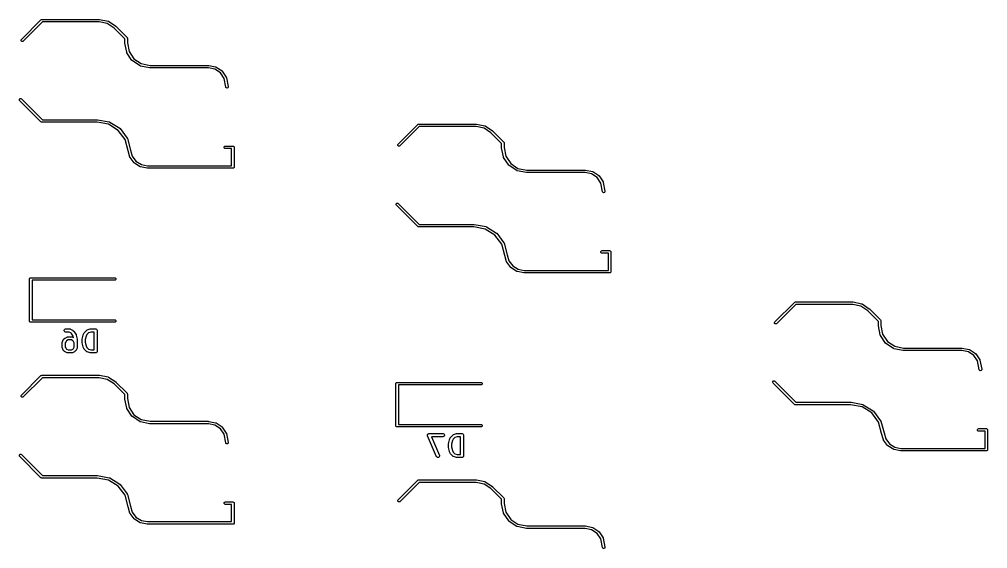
# Model space of a CAD drawing. Extents: x -0.1 to 4.59, y -3.42 to 0.72.
# Drawn here: x 2.734 to 4.555, y -0.468 to 0.528 of the extents above; entities that cross this region are included whole.
import ezdxf

# ---------------------------------------------------------------- set-up
doc = ezdxf.new("R2010")
doc.units = 0
doc.header["$MEASUREMENT"] = 0
doc.layers.add('BLACK', color=7, linetype='CONTINUOUS')

msp = doc.modelspace()

# ---------------------------------------------------------------- linework, layer by layer
at = {"layer": 'BLACK', "linetype": 'CONTINUOUS'}
for p, q in [((2.7379, 0.4902), (2.7747, 0.5271)), ((2.7774, 0.5231), (2.7412, 0.4869)), ((2.7747, 0.5271), (2.7755, 0.5276)), ((2.7755, 0.5276), (2.7764, 0.5278)), ((2.7764, 0.5278), (2.8846, 0.5278)), ((2.8843, 0.5231), (2.7774, 0.5231)), ((2.8995, 0.5201), (2.8843, 0.5231)), ((2.8846, 0.5278), (2.8848, 0.5277)), ((2.8848, 0.5277), (2.885, 0.5277)), ((2.885, 0.5277), (2.9009, 0.5246)), ((2.9124, 0.5114), (2.8995, 0.5201)), ((2.9009, 0.5246), (2.9009, 0.5246)), ((2.9009, 0.5246), (2.9009, 0.5246)), ((2.9009, 0.5246), (2.9013, 0.5244)), ((2.9013, 0.5244), (2.9017, 0.5242)), ((2.9017, 0.5242), (2.9017, 0.5242)), ((2.9017, 0.5242), (2.9017, 0.5242)), ((2.9017, 0.5242), (2.9152, 0.5152)), ((2.9325, 0.4913), (2.9124, 0.5114)), ((2.9152, 0.5152), (2.9154, 0.5151)), ((2.9154, 0.5151), (2.9156, 0.5149)), ((2.9156, 0.5149), (2.9366, 0.494)), ((2.9366, 0.494), (2.9371, 0.4932)), ((2.9371, 0.4932), (2.9372, 0.4923)), ((2.9372, 0.4923), (2.9372, 0.4838)), ((2.7373, 0.4894), (2.7379, 0.4902)), ((2.7373, 0.4876), (2.7373, 0.4894)), ((2.7386, 0.4864), (2.7373, 0.4876)), ((2.7404, 0.4864), (2.7386, 0.4864)), ((2.7412, 0.4869), (2.7404, 0.4864)), ((2.9325, 0.4835), (2.9325, 0.4913)), ((2.9326, 0.4833), (2.9325, 0.4835)), ((2.9326, 0.4831), (2.9326, 0.4833)), ((2.936, 0.4658), (2.9326, 0.4831)), ((2.9372, 0.4838), (2.9405, 0.4672)), ((2.9362, 0.4654), (2.936, 0.4658)), ((2.9363, 0.465), (2.9362, 0.4654)), ((2.9459, 0.4505), (2.9363, 0.465)), ((2.9405, 0.4672), (2.9496, 0.4536)), ((2.946, 0.4505), (2.9459, 0.4505)), ((2.9463, 0.4502), (2.946, 0.4505)), ((2.946, 0.4505), (2.946, 0.4505)), ((2.9466, 0.4499), (2.9463, 0.4502)), ((2.9611, 0.4403), (2.9466, 0.4499)), ((2.9466, 0.4499), (2.9466, 0.4499)), ((2.9466, 0.4499), (2.9466, 0.4499)), ((2.9496, 0.4536), (2.9633, 0.4445)), ((2.9615, 0.4401), (2.9611, 0.4403)), ((2.9619, 0.4399), (2.9615, 0.4401)), ((2.9791, 0.4365), (2.9619, 0.4399)), ((2.9619, 0.4399), (2.9619, 0.4399)), ((2.9619, 0.4399), (2.9619, 0.4399)), ((2.9633, 0.4445), (2.9798, 0.4412)), ((2.9798, 0.4412), (3.0898, 0.4412)), ((3.0898, 0.4412), (3.0901, 0.4411)), ((3.0901, 0.4411), (3.0903, 0.4411)), ((3.0903, 0.4411), (3.1032, 0.4386)), ((3.1032, 0.4386), (3.1037, 0.4384)), ((3.1037, 0.4384), (3.104, 0.4382)), ((3.104, 0.4382), (3.104, 0.4382)), ((3.104, 0.4382), (3.104, 0.4382)), ((3.104, 0.4382), (3.104, 0.4382)), ((3.104, 0.4382), (3.1152, 0.4308)), ((2.9794, 0.4365), (2.9791, 0.4365)), ((2.9796, 0.4365), (2.9794, 0.4365)), ((3.0896, 0.4365), (2.9796, 0.4365)), ((3.1018, 0.434), (3.0896, 0.4365)), ((3.1122, 0.4271), (3.1018, 0.434)), ((3.1191, 0.4168), (3.1122, 0.4271)), ((3.1152, 0.4308), (3.1152, 0.4308)), ((3.1152, 0.4308), (3.1152, 0.4308)), ((3.1152, 0.4308), (3.1155, 0.4305)), ((3.1155, 0.4305), (3.1158, 0.4301)), ((3.1158, 0.4301), (3.1158, 0.4301)), ((3.1158, 0.4301), (3.1158, 0.4301)), ((3.1158, 0.4301), (3.1233, 0.419)), ((3.1233, 0.419), (3.1233, 0.419)), ((3.1233, 0.419), (3.1233, 0.419)), ((3.1233, 0.419), (3.1233, 0.419)), ((3.1233, 0.419), (3.1234, 0.4186)), ((3.1223, 0.4004), (3.1191, 0.4168)), ((3.1234, 0.4186), (3.1236, 0.4181)), ((3.1236, 0.4181), (3.1236, 0.4181)), ((3.1236, 0.4181), (3.1236, 0.4181)), ((3.1236, 0.4181), (3.1236, 0.4181)), ((3.1236, 0.4181), (3.127, 0.4013)), ((3.127, 0.4013), (3.127, 0.4004)), ((3.1227, 0.3996), (3.1223, 0.4004)), ((3.1242, 0.3985), (3.1227, 0.3996)), ((3.126, 0.3989), (3.1242, 0.3985)), ((3.127, 0.4004), (3.126, 0.3989)), ((2.734, 0.3779), (2.7353, 0.3792)), ((2.734, 0.3761), (2.734, 0.3779)), ((2.7346, 0.3753), (2.734, 0.3761)), ((2.7747, 0.3351), (2.7346, 0.3753)), ((2.7353, 0.3792), (2.7371, 0.3792)), ((2.7371, 0.3792), (2.7379, 0.3786)), ((2.7379, 0.3786), (2.7774, 0.3391)), ((2.7755, 0.3346), (2.7747, 0.3351)), ((2.7764, 0.3344), (2.7755, 0.3346)), ((2.8804, 0.3344), (2.7764, 0.3344)), ((2.7774, 0.3391), (2.8806, 0.3391)), ((2.9019, 0.3304), (2.8804, 0.3344)), ((2.8806, 0.3391), (2.8808, 0.3391)), ((2.8808, 0.3391), (2.8811, 0.3391)), ((2.8811, 0.3391), (2.9032, 0.335)), ((2.92, 0.3191), (2.9019, 0.3304)), ((2.9032, 0.335), (2.9036, 0.3348)), ((2.9036, 0.3348), (2.904, 0.3346)), ((2.904, 0.3346), (2.9229, 0.3229)), ((3.4465, 0.2934), (3.4834, 0.3303)), ((3.4834, 0.3303), (3.4842, 0.3308)), ((3.4842, 0.3308), (3.4851, 0.3309)), ((3.4851, 0.3309), (3.5932, 0.3309)), ((3.5932, 0.3309), (3.5935, 0.3309)), ((3.5935, 0.3309), (3.5937, 0.3309)), ((3.5937, 0.3309), (3.6096, 0.3277)), ((2.9328, 0.302), (2.92, 0.3191)), ((2.9229, 0.3229), (2.9232, 0.3226)), ((2.9232, 0.3226), (2.9235, 0.3223)), ((2.9235, 0.3223), (2.9368, 0.3044)), ((3.4861, 0.3262), (3.4499, 0.29)), ((3.593, 0.3262), (3.4861, 0.3262)), ((3.6082, 0.3232), (3.593, 0.3262)), ((3.6211, 0.3146), (3.6082, 0.3232)), ((3.6096, 0.3277), (3.6096, 0.3277)), ((3.6096, 0.3277), (3.6096, 0.3277)), ((3.6096, 0.3277), (3.61, 0.3276)), ((3.61, 0.3276), (3.6104, 0.3274)), ((3.6104, 0.3274), (3.6104, 0.3274)), ((3.6104, 0.3274), (3.6104, 0.3274)), ((3.6104, 0.3274), (3.6239, 0.3184)), ((3.6412, 0.2945), (3.6211, 0.3146)), ((3.6239, 0.3184), (3.624, 0.3182)), ((3.624, 0.3182), (3.6242, 0.3181)), ((3.6242, 0.3181), (3.6452, 0.2971)), ((2.9387, 0.2804), (2.9328, 0.302)), ((2.9368, 0.3044), (2.937, 0.3041)), ((2.937, 0.3041), (2.9372, 0.3037)), ((2.9372, 0.3037), (2.9433, 0.2817)), ((3.446, 0.2926), (3.4465, 0.2934)), ((3.446, 0.2908), (3.446, 0.2926)), ((3.6412, 0.2867), (3.6412, 0.2945)), ((3.6452, 0.2971), (3.6457, 0.2963)), ((3.6457, 0.2963), (3.6459, 0.2954)), ((3.6459, 0.2954), (3.6459, 0.2869)), ((2.9419, 0.2687), (2.9387, 0.2804)), ((2.9433, 0.2817), (2.9433, 0.2817)), ((2.9433, 0.2817), (2.9433, 0.2817)), ((2.9433, 0.2817), (2.9464, 0.2704)), ((3.1192, 0.2881), (3.1205, 0.2894)), ((3.1192, 0.2863), (3.1192, 0.2881)), ((3.1205, 0.2851), (3.1192, 0.2863)), ((3.1205, 0.2894), (3.1214, 0.2896)), ((3.1214, 0.2849), (3.1205, 0.2851)), ((3.1214, 0.2896), (3.1357, 0.2896)), ((3.1333, 0.2849), (3.1214, 0.2849)), ((3.1333, 0.2525), (3.1333, 0.2849)), ((3.1357, 0.2896), (3.1366, 0.2894)), ((3.1366, 0.2894), (3.1379, 0.2881)), ((3.1379, 0.2881), (3.138, 0.2872)), ((3.138, 0.2872), (3.138, 0.2502)), ((3.4473, 0.2895), (3.446, 0.2908)), ((3.4491, 0.2895), (3.4473, 0.2895)), ((3.4499, 0.29), (3.4491, 0.2895)), ((3.6412, 0.2865), (3.6412, 0.2867)), ((3.6412, 0.2862), (3.6412, 0.2865)), ((3.6447, 0.269), (3.6412, 0.2862)), ((3.6459, 0.2869), (3.6492, 0.2704)), ((2.9421, 0.2683), (2.9419, 0.2687)), ((2.9423, 0.2679), (2.9421, 0.2683)), ((2.9499, 0.2578), (2.9423, 0.2679)), ((2.9464, 0.2704), (2.9534, 0.2609)), ((2.9502, 0.2575), (2.9499, 0.2578)), ((2.9506, 0.2572), (2.9502, 0.2575)), ((2.9614, 0.2505), (2.9506, 0.2572)), ((2.9534, 0.2609), (2.9635, 0.2547)), ((3.6448, 0.2686), (3.6447, 0.269)), ((3.645, 0.2681), (3.6448, 0.2686)), ((3.6546, 0.2537), (3.645, 0.2681)), ((3.6492, 0.2704), (3.6583, 0.2567)), ((3.6583, 0.2567), (3.6719, 0.2476)), ((2.9618, 0.2503), (2.9614, 0.2505)), ((2.9622, 0.2502), (2.9618, 0.2503)), ((2.9744, 0.2478), (2.9622, 0.2502)), ((2.9635, 0.2547), (2.975, 0.2525)), ((2.9746, 0.2478), (2.9744, 0.2478)), ((2.9748, 0.2478), (2.9746, 0.2478)), ((3.1357, 0.2478), (2.9748, 0.2478)), ((2.975, 0.2525), (3.1333, 0.2525)), ((3.1366, 0.248), (3.1357, 0.2478)), ((3.1379, 0.2493), (3.1366, 0.248)), ((3.138, 0.2502), (3.1379, 0.2493)), ((3.6549, 0.2534), (3.6546, 0.2537)), ((3.6546, 0.2537), (3.6546, 0.2537)), ((3.6546, 0.2537), (3.6546, 0.2537)), ((3.6553, 0.253), (3.6549, 0.2534)), ((3.6697, 0.2434), (3.6553, 0.253)), ((3.6553, 0.253), (3.6553, 0.253)), ((3.6553, 0.253), (3.6553, 0.253)), ((3.6701, 0.2432), (3.6697, 0.2434)), ((3.6706, 0.2431), (3.6701, 0.2432)), ((3.6878, 0.2397), (3.6706, 0.2431)), ((3.6706, 0.2431), (3.6706, 0.2431)), ((3.6706, 0.2431), (3.6706, 0.2431)), ((3.6719, 0.2476), (3.6885, 0.2443)), ((3.688, 0.2397), (3.6878, 0.2397)), ((3.6883, 0.2396), (3.688, 0.2397)), ((3.7983, 0.2396), (3.6883, 0.2396)), ((3.6885, 0.2443), (3.7985, 0.2443)), ((3.8105, 0.2372), (3.7983, 0.2396)), ((3.7985, 0.2443), (3.7987, 0.2443)), ((3.7987, 0.2443), (3.799, 0.2443)), ((3.799, 0.2443), (3.8118, 0.2417)), ((3.8208, 0.2303), (3.8105, 0.2372)), ((3.8118, 0.2417), (3.8124, 0.2415)), ((3.8124, 0.2415), (3.8127, 0.2414)), ((3.8127, 0.2414), (3.8127, 0.2414)), ((3.8127, 0.2414), (3.8127, 0.2414)), ((3.8127, 0.2414), (3.8127, 0.2414)), ((3.8127, 0.2414), (3.8238, 0.2339)), ((3.8277, 0.2199), (3.8208, 0.2303)), ((3.8238, 0.2339), (3.8238, 0.2339)), ((3.8238, 0.2339), (3.8238, 0.2339)), ((3.8238, 0.2339), (3.8242, 0.2336)), ((3.8242, 0.2336), (3.8245, 0.2333)), ((3.8245, 0.2333), (3.8245, 0.2333)), ((3.8245, 0.2333), (3.8245, 0.2333)), ((3.8245, 0.2333), (3.8319, 0.2221)), ((3.831, 0.2036), (3.8277, 0.2199)), ((3.8319, 0.2221), (3.8319, 0.2221)), ((3.8319, 0.2221), (3.8319, 0.2221)), ((3.8319, 0.2221), (3.8319, 0.2221)), ((3.8319, 0.2221), (3.8321, 0.2217)), ((3.8321, 0.2217), (3.8323, 0.2213)), ((3.8323, 0.2213), (3.8323, 0.2213)), ((3.8323, 0.2213), (3.8323, 0.2213)), ((3.8323, 0.2213), (3.8323, 0.2213)), ((3.8323, 0.2213), (3.8356, 0.2045)), ((3.8313, 0.2027), (3.831, 0.2036)), ((3.8328, 0.2017), (3.8313, 0.2027)), ((3.8346, 0.2021), (3.8328, 0.2017)), ((3.8356, 0.2036), (3.8346, 0.2021)), ((3.8356, 0.2045), (3.8356, 0.2036)), ((3.4427, 0.181), (3.444, 0.1823)), ((3.444, 0.1823), (3.4458, 0.1823)), ((3.4458, 0.1823), (3.4466, 0.1818)), ((3.4427, 0.1792), (3.4427, 0.181)), ((3.4432, 0.1784), (3.4427, 0.1792)), ((3.4834, 0.1383), (3.4432, 0.1784)), ((3.4466, 0.1818), (3.4861, 0.1423)), ((3.4842, 0.1377), (3.4834, 0.1383)), ((3.4851, 0.1376), (3.4842, 0.1377)), ((3.5891, 0.1376), (3.4851, 0.1376)), ((3.4861, 0.1423), (3.5893, 0.1423)), ((3.6105, 0.1335), (3.5891, 0.1376)), ((3.5893, 0.1423), (3.5895, 0.1422)), ((3.5895, 0.1422), (3.5897, 0.1422)), ((3.5897, 0.1422), (3.6119, 0.1381)), ((3.6286, 0.1222), (3.6105, 0.1335)), ((3.6119, 0.1381), (3.6123, 0.1379)), ((3.6123, 0.1379), (3.6127, 0.1378)), ((3.6127, 0.1378), (3.6315, 0.126)), ((3.6414, 0.1051), (3.6286, 0.1222)), ((3.6315, 0.126), (3.6318, 0.1257)), ((3.6318, 0.1257), (3.6322, 0.1254)), ((3.6322, 0.1254), (3.6455, 0.1076)), ((3.6474, 0.0836), (3.6414, 0.1051)), ((3.6455, 0.1076), (3.6457, 0.1072)), ((3.6457, 0.1072), (3.6459, 0.1068)), ((3.6459, 0.1068), (3.6519, 0.0848)), ((3.8279, 0.0913), (3.8291, 0.0926)), ((3.8279, 0.0895), (3.8279, 0.0913)), ((3.8291, 0.0926), (3.83, 0.0928)), ((3.83, 0.0928), (3.8443, 0.0928)), ((3.8443, 0.0928), (3.8452, 0.0926)), ((3.8452, 0.0926), (3.8465, 0.0913)), ((3.8465, 0.0913), (3.8467, 0.0904)), ((3.6506, 0.0719), (3.6474, 0.0836)), ((3.6519, 0.0848), (3.6519, 0.0848)), ((3.6519, 0.0848), (3.6519, 0.0848)), ((3.6519, 0.0848), (3.655, 0.0735)), ((3.655, 0.0735), (3.6621, 0.0641)), ((3.8291, 0.0882), (3.8279, 0.0895)), ((3.83, 0.088), (3.8291, 0.0882)), ((3.842, 0.088), (3.83, 0.088)), ((3.842, 0.0557), (3.842, 0.088)), ((3.8467, 0.0904), (3.8467, 0.0533)), ((3.6508, 0.0715), (3.6506, 0.0719)), ((3.651, 0.0711), (3.6508, 0.0715)), ((3.6586, 0.0609), (3.651, 0.0711)), ((3.6589, 0.0606), (3.6586, 0.0609)), ((3.6592, 0.0603), (3.6589, 0.0606)), ((3.67, 0.0536), (3.6592, 0.0603)), ((3.6621, 0.0641), (3.6721, 0.0579)), ((3.6721, 0.0579), (3.6837, 0.0557)), ((3.6837, 0.0557), (3.842, 0.0557)), ((2.7531, 0.0394), (2.7533, 0.0403)), ((2.7531, -0.0394), (2.7531, 0.0394)), ((2.7533, 0.0403), (2.7546, 0.0416)), ((2.7546, 0.0416), (2.7555, 0.0417)), ((2.7555, 0.0417), (2.9134, 0.0417)), ((2.9134, 0.037), (2.7579, 0.037)), ((2.7579, 0.037), (2.7579, -0.037)), ((2.9134, 0.0417), (2.9143, 0.0416)), ((2.9143, 0.0372), (2.9134, 0.037)), ((2.9143, 0.0416), (2.9156, 0.0403)), ((2.9156, 0.0385), (2.9143, 0.0372)), ((2.9156, 0.0403), (2.9156, 0.0385)), ((3.6704, 0.0535), (3.67, 0.0536)), ((3.6708, 0.0533), (3.6704, 0.0535)), ((3.683, 0.051), (3.6708, 0.0533)), ((3.6832, 0.051), (3.683, 0.051)), ((3.6835, 0.0509), (3.6832, 0.051)), ((3.8443, 0.0509), (3.6835, 0.0509)), ((3.8452, 0.0511), (3.8443, 0.0509)), ((3.8465, 0.0524), (3.8452, 0.0511)), ((3.8467, 0.0533), (3.8465, 0.0524)), ((4.1552, -0.0413), (4.1921, -0.0044)), ((4.1947, -0.0084), (4.1585, -0.0446)), ((4.1921, -0.0044), (4.1928, -0.0039)), ((4.1928, -0.0039), (4.1937, -0.0037)), ((4.1937, -0.0037), (4.3019, -0.0037)), ((4.3017, -0.0084), (4.1947, -0.0084)), ((4.3168, -0.0114), (4.3017, -0.0084)), ((4.3019, -0.0037), (4.3021, -0.0037)), ((4.3021, -0.0037), (4.3023, -0.0037)), ((4.3023, -0.0037), (4.3182, -0.0069)), ((4.3297, -0.0201), (4.3168, -0.0114)), ((4.3182, -0.0069), (4.3182, -0.0069)), ((4.3182, -0.0069), (4.3182, -0.0069)), ((4.3182, -0.0069), (4.3186, -0.0071)), ((4.3186, -0.0071), (4.3191, -0.0072)), ((4.3191, -0.0072), (4.3191, -0.0072)), ((4.3191, -0.0072), (4.3191, -0.0072)), ((4.3191, -0.0072), (4.3325, -0.0163)), ((4.3325, -0.0163), (4.3327, -0.0164)), ((4.3327, -0.0164), (4.3329, -0.0166)), ((4.3329, -0.0166), (4.3539, -0.0375)), ((4.3498, -0.0402), (4.3297, -0.0201)), ((2.7533, -0.0403), (2.7531, -0.0394)), ((2.7546, -0.0416), (2.7533, -0.0403)), ((2.7555, -0.0417), (2.7546, -0.0416)), ((2.9134, -0.0417), (2.7555, -0.0417)), ((2.7579, -0.037), (2.9134, -0.037)), ((2.8196, -0.0548), (2.8207, -0.0544)), ((2.8207, -0.0544), (2.8212, -0.0543)), ((2.8212, -0.0543), (2.8287, -0.0543)), ((2.8287, -0.0543), (2.8293, -0.0544)), ((2.8293, -0.0544), (2.8294, -0.0544)), ((2.8294, -0.0544), (2.8295, -0.0544)), ((2.8295, -0.0544), (2.8301, -0.0546)), ((2.8301, -0.0546), (2.8338, -0.0565)), ((2.8616, -0.0563), (2.8672, -0.0545)), ((2.8672, -0.0545), (2.8675, -0.0544)), ((2.8675, -0.0544), (2.8675, -0.0544)), ((2.8675, -0.0544), (2.8676, -0.0544)), ((2.8676, -0.0544), (2.8677, -0.0543)), ((2.8677, -0.0543), (2.8678, -0.0544)), ((2.8678, -0.0544), (2.8681, -0.0543)), ((2.8681, -0.0543), (2.8775, -0.0543)), ((2.8775, -0.0543), (2.8781, -0.0544)), ((2.8781, -0.0544), (2.8791, -0.0548)), ((2.9134, -0.037), (2.9143, -0.0372)), ((2.9143, -0.0416), (2.9134, -0.0417)), ((2.9143, -0.0372), (2.9156, -0.0385)), ((2.9156, -0.0403), (2.9143, -0.0416)), ((2.9156, -0.0385), (2.9156, -0.0403)), ((4.1547, -0.042), (4.1552, -0.0413)), ((4.1547, -0.0439), (4.1547, -0.042)), ((4.1559, -0.0451), (4.1547, -0.0439)), ((4.1578, -0.0451), (4.1559, -0.0451)), ((4.1585, -0.0446), (4.1578, -0.0451)), ((4.3498, -0.048), (4.3498, -0.0402)), ((4.3499, -0.0482), (4.3498, -0.048)), ((4.3499, -0.0484), (4.3499, -0.0482)), ((4.3533, -0.0657), (4.3499, -0.0484)), ((4.3539, -0.0375), (4.3544, -0.0383)), ((4.3544, -0.0383), (4.3546, -0.0392)), ((4.3546, -0.0392), (4.3546, -0.0477)), ((4.3546, -0.0477), (4.3579, -0.0643)), ((2.8173, -0.0739), (2.8192, -0.0721)), ((2.8183, -0.0567), (2.8188, -0.0556)), ((2.8183, -0.0579), (2.8183, -0.0567)), ((2.8188, -0.0589), (2.8183, -0.0579)), ((2.8188, -0.0556), (2.8196, -0.0548)), ((2.8196, -0.0597), (2.8188, -0.0589)), ((2.8192, -0.0721), (2.8194, -0.0719)), ((2.8194, -0.0719), (2.8194, -0.0718)), ((2.8194, -0.0718), (2.8195, -0.0718)), ((2.8195, -0.0718), (2.8196, -0.0717)), ((2.8207, -0.0602), (2.8196, -0.0597)), ((2.8196, -0.0717), (2.8197, -0.0717)), ((2.8197, -0.0717), (2.8199, -0.0715)), ((2.8199, -0.0715), (2.8237, -0.0696)), ((2.8212, -0.0602), (2.8207, -0.0602)), ((2.828, -0.0602), (2.8212, -0.0602)), ((2.8237, -0.0696), (2.8242, -0.0694)), ((2.8242, -0.0694), (2.8243, -0.0694)), ((2.8243, -0.0694), (2.8244, -0.0694)), ((2.8244, -0.0694), (2.825, -0.0693)), ((2.825, -0.0693), (2.8325, -0.0693)), ((2.8307, -0.0616), (2.828, -0.0602)), ((2.8321, -0.0629), (2.8307, -0.0616)), ((2.8354, -0.0679), (2.8321, -0.0629)), ((2.8325, -0.0693), (2.8331, -0.0694)), ((2.8331, -0.0694), (2.8332, -0.0694)), ((2.8332, -0.0694), (2.8333, -0.0694)), ((2.8333, -0.0694), (2.8338, -0.0696)), ((2.8338, -0.0565), (2.8341, -0.0567)), ((2.8338, -0.0696), (2.8361, -0.0708)), ((2.8341, -0.0567), (2.8341, -0.0567)), ((2.8341, -0.0567), (2.8342, -0.0568)), ((2.8342, -0.0568), (2.8343, -0.0568)), ((2.8343, -0.0568), (2.8344, -0.0569)), ((2.8344, -0.0569), (2.8346, -0.0571)), ((2.8346, -0.0571), (2.8365, -0.0589)), ((2.8361, -0.0708), (2.8354, -0.0679)), ((2.8365, -0.0589), (2.8365, -0.0589)), ((2.8365, -0.0589), (2.8365, -0.0589)), ((2.8365, -0.0589), (2.8366, -0.0592)), ((2.8366, -0.0592), (2.8368, -0.0594)), ((2.8368, -0.0594), (2.8368, -0.0594)), ((2.8368, -0.0594), (2.8368, -0.0594)), ((2.8368, -0.0594), (2.8406, -0.065)), ((2.8406, -0.065), (2.8407, -0.0653)), ((2.8407, -0.0653), (2.8408, -0.0654)), ((2.8408, -0.0654), (2.8408, -0.0655)), ((2.8408, -0.0655), (2.8408, -0.0655)), ((2.8408, -0.0655), (2.8409, -0.0656)), ((2.8409, -0.0656), (2.841, -0.0659)), ((2.841, -0.0659), (2.8429, -0.0734)), ((2.8521, -0.0734), (2.854, -0.0659)), ((2.854, -0.0659), (2.8541, -0.0656)), ((2.854, -0.0659), (2.854, -0.0659)), ((2.854, -0.0659), (2.854, -0.0659)), ((2.8541, -0.0656), (2.8542, -0.0654)), ((2.8542, -0.0653), (2.8561, -0.0616)), ((2.8542, -0.0654), (2.8542, -0.0653)), ((2.8542, -0.0654), (2.8542, -0.0654)), ((2.8561, -0.0616), (2.8563, -0.0613)), ((2.8563, -0.0612), (2.8564, -0.0611)), ((2.8563, -0.0613), (2.8563, -0.0612)), ((2.8563, -0.0613), (2.8563, -0.0613)), ((2.8564, -0.0611), (2.8565, -0.061)), ((2.8565, -0.061), (2.8566, -0.0608)), ((2.8566, -0.0608), (2.8604, -0.0571)), ((2.8596, -0.0677), (2.8579, -0.0745)), ((2.8612, -0.0646), (2.8596, -0.0677)), ((2.8604, -0.0571), (2.8608, -0.0567)), ((2.8608, -0.0567), (2.8609, -0.0567)), ((2.8609, -0.0567), (2.861, -0.0566)), ((2.861, -0.0566), (2.8616, -0.0563)), ((2.8641, -0.0617), (2.8612, -0.0646)), ((2.8686, -0.0602), (2.8641, -0.0617)), ((2.8745, -0.0602), (2.8686, -0.0602)), ((2.8745, -0.0937), (2.8745, -0.0602)), ((2.8791, -0.0548), (2.8799, -0.0556)), ((2.8799, -0.0556), (2.8804, -0.0567)), ((2.8804, -0.0567), (2.8804, -0.0573)), ((2.8804, -0.0573), (2.8804, -0.0966)), ((4.3535, -0.0661), (4.3533, -0.0657)), ((4.3537, -0.0665), (4.3535, -0.0661)), ((4.3633, -0.081), (4.3537, -0.0665)), ((4.3579, -0.0643), (4.3669, -0.0779)), ((2.8145, -0.0798), (2.8146, -0.0792)), ((2.8145, -0.0891), (2.8145, -0.0798)), ((2.8146, -0.0897), (2.8145, -0.0891)), ((2.8146, -0.079), (2.8149, -0.0785)), ((2.8146, -0.0791), (2.8146, -0.079)), ((2.8146, -0.0792), (2.8146, -0.0791)), ((2.8146, -0.0898), (2.8146, -0.0897)), ((2.8146, -0.0899), (2.8146, -0.0898)), ((2.8149, -0.0905), (2.8146, -0.0899)), ((2.8149, -0.0785), (2.8167, -0.0747)), ((2.8167, -0.0942), (2.8149, -0.0905)), ((2.8167, -0.0747), (2.8169, -0.0745)), ((2.8169, -0.0744), (2.817, -0.0743)), ((2.8169, -0.0745), (2.8169, -0.0744)), ((2.817, -0.0743), (2.817, -0.0742)), ((2.817, -0.0742), (2.8171, -0.0742)), ((2.8171, -0.0742), (2.8173, -0.0739)), ((2.8218, -0.0778), (2.8204, -0.0805)), ((2.8204, -0.0805), (2.8204, -0.0885)), ((2.8204, -0.0885), (2.8218, -0.0911)), ((2.823, -0.0766), (2.8218, -0.0778)), ((2.8257, -0.0752), (2.823, -0.0766)), ((2.8318, -0.0752), (2.8257, -0.0752)), ((2.8345, -0.0766), (2.8318, -0.0752)), ((2.8357, -0.0778), (2.8345, -0.0766)), ((2.837, -0.0805), (2.8357, -0.0778)), ((2.8357, -0.0911), (2.837, -0.0885)), ((2.837, -0.0885), (2.837, -0.0805)), ((2.8426, -0.0905), (2.8408, -0.0942)), ((2.8428, -0.0899), (2.8426, -0.0905)), ((2.8429, -0.0897), (2.8428, -0.0898)), ((2.8428, -0.0898), (2.8428, -0.0899)), ((2.8429, -0.0734), (2.8429, -0.0735)), ((2.8429, -0.0735), (2.8429, -0.0736)), ((2.8429, -0.0736), (2.8429, -0.0738)), ((2.8429, -0.0738), (2.8429, -0.074)), ((2.8429, -0.074), (2.8429, -0.074)), ((2.8429, -0.074), (2.8429, -0.0741)), ((2.8429, -0.0741), (2.8429, -0.0891)), ((2.8429, -0.0891), (2.8429, -0.0897)), ((2.852, -0.074), (2.8521, -0.0738)), ((2.852, -0.0741), (2.852, -0.074)), ((2.852, -0.074), (2.852, -0.074)), ((2.852, -0.0798), (2.852, -0.0741)), ((2.852, -0.0799), (2.852, -0.0798)), ((2.8521, -0.0801), (2.852, -0.0799)), ((2.852, -0.0799), (2.852, -0.0799)), ((2.8521, -0.0735), (2.8521, -0.0734)), ((2.8521, -0.0736), (2.8521, -0.0735)), ((2.8521, -0.0738), (2.8521, -0.0736)), ((2.8521, -0.0803), (2.8521, -0.0801)), ((2.8521, -0.0804), (2.8521, -0.0803)), ((2.8521, -0.0805), (2.8521, -0.0804)), ((2.854, -0.088), (2.8521, -0.0805)), ((2.854, -0.0881), (2.854, -0.088)), ((2.854, -0.088), (2.854, -0.088)), ((2.8541, -0.0883), (2.854, -0.0881)), ((2.8542, -0.0885), (2.8541, -0.0883)), ((2.8542, -0.0886), (2.8542, -0.0885)), ((2.8561, -0.0923), (2.8542, -0.0886)), ((2.8542, -0.0886), (2.8542, -0.0886)), ((2.8579, -0.0745), (2.8579, -0.0794)), ((2.8579, -0.0794), (2.8596, -0.0862)), ((2.8596, -0.0862), (2.8612, -0.0893)), ((2.8612, -0.0893), (2.8641, -0.0922)), ((4.3636, -0.0813), (4.3633, -0.081)), ((4.3633, -0.081), (4.3633, -0.081)), ((4.3633, -0.081), (4.3633, -0.081)), ((4.3639, -0.0816), (4.3636, -0.0813)), ((4.3784, -0.0912), (4.3639, -0.0816)), ((4.3639, -0.0816), (4.3639, -0.0816)), ((4.3639, -0.0816), (4.3639, -0.0816)), ((4.3669, -0.0779), (4.3806, -0.087)), ((4.3806, -0.087), (4.3972, -0.0903)), ((4.3972, -0.0903), (4.5072, -0.0903)), ((4.5072, -0.0903), (4.5074, -0.0904)), ((4.5074, -0.0904), (4.5076, -0.0904)), ((4.5076, -0.0904), (4.5205, -0.0929)), ((2.8169, -0.0945), (2.8167, -0.0942)), ((2.817, -0.0946), (2.8169, -0.0945)), ((2.8169, -0.0945), (2.8169, -0.0945)), ((2.817, -0.0947), (2.817, -0.0946)), ((2.8171, -0.0948), (2.817, -0.0947)), ((2.8173, -0.095), (2.8171, -0.0948)), ((2.8192, -0.0969), (2.8173, -0.095)), ((2.8194, -0.097), (2.8192, -0.0969)), ((2.8194, -0.0971), (2.8194, -0.097)), ((2.8195, -0.0972), (2.8194, -0.0971)), ((2.8196, -0.0972), (2.8195, -0.0972)), ((2.8197, -0.0973), (2.8196, -0.0972)), ((2.8199, -0.0974), (2.8197, -0.0973)), ((2.8237, -0.0993), (2.8199, -0.0974)), ((2.8218, -0.0911), (2.823, -0.0923)), ((2.823, -0.0923), (2.8257, -0.0937)), ((2.8242, -0.0995), (2.8237, -0.0993)), ((2.8243, -0.0995), (2.8242, -0.0995)), ((2.8244, -0.0995), (2.8243, -0.0995)), ((2.825, -0.0996), (2.8244, -0.0995)), ((2.8325, -0.0996), (2.825, -0.0996)), ((2.8257, -0.0937), (2.8318, -0.0937)), ((2.8318, -0.0937), (2.8345, -0.0923)), ((2.8331, -0.0995), (2.8325, -0.0996)), ((2.8332, -0.0995), (2.8331, -0.0995)), ((2.8333, -0.0995), (2.8332, -0.0995)), ((2.8338, -0.0993), (2.8333, -0.0995)), ((2.8376, -0.0974), (2.8338, -0.0993)), ((2.8345, -0.0923), (2.8357, -0.0911)), ((2.8378, -0.0973), (2.8376, -0.0974)), ((2.8379, -0.0972), (2.8378, -0.0973)), ((2.838, -0.0972), (2.8379, -0.0972)), ((2.8381, -0.097), (2.838, -0.0971)), ((2.838, -0.0971), (2.838, -0.0972)), ((2.8383, -0.0969), (2.8381, -0.097)), ((2.8402, -0.095), (2.8383, -0.0969)), ((2.8404, -0.0948), (2.8402, -0.095)), ((2.8405, -0.0946), (2.8404, -0.0947)), ((2.8404, -0.0947), (2.8404, -0.0948)), ((2.8406, -0.0945), (2.8405, -0.0946)), ((2.8408, -0.0942), (2.8406, -0.0945)), ((2.8406, -0.0945), (2.8406, -0.0945)), ((2.8563, -0.0926), (2.8561, -0.0923)), ((2.8563, -0.0927), (2.8563, -0.0926)), ((2.8564, -0.0928), (2.8563, -0.0927)), ((2.8563, -0.0927), (2.8563, -0.0927)), ((2.8565, -0.0929), (2.8564, -0.0928)), ((2.8566, -0.0931), (2.8565, -0.0929)), ((2.8604, -0.0969), (2.8566, -0.0931)), ((2.8608, -0.0972), (2.8604, -0.0969)), ((2.8609, -0.0973), (2.8608, -0.0972)), ((2.861, -0.0973), (2.8609, -0.0973)), ((2.8616, -0.0976), (2.861, -0.0973)), ((2.8672, -0.0994), (2.8616, -0.0976)), ((2.8641, -0.0922), (2.8686, -0.0937)), ((2.8675, -0.0995), (2.8672, -0.0994)), ((2.8676, -0.0996), (2.8675, -0.0995)), ((2.8675, -0.0995), (2.8675, -0.0995)), ((2.8677, -0.0996), (2.8676, -0.0996)), ((2.8678, -0.0996), (2.8677, -0.0996)), ((2.8681, -0.0996), (2.8678, -0.0996)), ((2.8775, -0.0996), (2.8681, -0.0996)), ((2.8686, -0.0937), (2.8745, -0.0937)), ((2.8781, -0.0995), (2.8775, -0.0996)), ((2.8791, -0.0991), (2.8781, -0.0995)), ((2.8799, -0.0983), (2.8791, -0.0991)), ((2.8804, -0.0972), (2.8799, -0.0983)), ((2.8804, -0.0966), (2.8804, -0.0972)), ((4.3788, -0.0914), (4.3784, -0.0912)), ((4.3792, -0.0916), (4.3788, -0.0914)), ((4.3965, -0.095), (4.3792, -0.0916)), ((4.3792, -0.0916), (4.3792, -0.0916)), ((4.3792, -0.0916), (4.3792, -0.0916)), ((4.3792, -0.0916), (4.3792, -0.0916)), ((4.3967, -0.095), (4.3965, -0.095)), ((4.3969, -0.095), (4.3967, -0.095)), ((4.5069, -0.095), (4.3969, -0.095)), ((4.5191, -0.0975), (4.5069, -0.095)), ((4.5295, -0.1044), (4.5191, -0.0975)), ((4.5205, -0.0929), (4.521, -0.0931)), ((4.521, -0.0931), (4.5214, -0.0933)), ((4.5214, -0.0933), (4.5214, -0.0933)), ((4.5214, -0.0933), (4.5214, -0.0933)), ((4.5214, -0.0933), (4.5325, -0.1007)), ((4.5364, -0.1147), (4.5295, -0.1044)), ((4.5325, -0.1007), (4.5325, -0.1007)), ((4.5325, -0.1007), (4.5325, -0.1007)), ((4.5325, -0.1007), (4.5328, -0.101)), ((4.5328, -0.101), (4.5331, -0.1014)), ((4.5331, -0.1014), (4.5331, -0.1014)), ((4.5331, -0.1014), (4.5331, -0.1014)), ((4.5331, -0.1014), (4.5406, -0.1125)), ((4.5397, -0.1311), (4.5364, -0.1147)), ((4.5406, -0.1125), (4.5406, -0.1125)), ((4.5406, -0.1125), (4.5406, -0.1125)), ((4.5406, -0.1125), (4.5406, -0.1125)), ((4.5406, -0.1125), (4.5408, -0.1129)), ((4.5408, -0.1129), (4.5409, -0.1134)), ((4.5409, -0.1134), (4.5409, -0.1134)), ((4.5409, -0.1134), (4.5409, -0.1134)), ((4.5409, -0.1134), (4.5409, -0.1134)), ((4.5409, -0.1134), (4.5443, -0.1302)), ((2.7379, -0.1791), (2.7747, -0.1422)), ((2.7747, -0.1422), (2.7755, -0.1417)), ((2.7755, -0.1417), (2.7764, -0.1415)), ((2.7764, -0.1415), (2.8846, -0.1415)), ((2.8846, -0.1415), (2.8848, -0.1415)), ((2.8848, -0.1415), (2.885, -0.1415)), ((2.885, -0.1415), (2.9009, -0.1447)), ((2.9009, -0.1447), (2.9009, -0.1447)), ((2.9009, -0.1447), (2.9009, -0.1447)), ((2.9009, -0.1447), (2.9013, -0.1449)), ((2.9013, -0.1449), (2.9017, -0.145)), ((2.9017, -0.145), (2.9017, -0.145)), ((2.9017, -0.145), (2.9017, -0.145)), ((2.9017, -0.145), (2.9152, -0.1541)), ((4.54, -0.1319), (4.5397, -0.1311)), ((4.5415, -0.1329), (4.54, -0.1319)), ((4.5433, -0.1326), (4.5415, -0.1329)), ((4.5443, -0.1311), (4.5433, -0.1326)), ((4.5443, -0.1302), (4.5443, -0.1311)), ((2.7774, -0.1462), (2.7412, -0.1824)), ((2.8843, -0.1462), (2.7774, -0.1462)), ((2.8995, -0.1492), (2.8843, -0.1462)), ((2.9124, -0.1579), (2.8995, -0.1492)), ((2.9325, -0.178), (2.9124, -0.1579)), ((2.9152, -0.1541), (2.9154, -0.1542)), ((2.9154, -0.1542), (2.9156, -0.1544)), ((2.9156, -0.1544), (2.9366, -0.1753)), ((3.4421, -0.1575), (3.4423, -0.1566)), ((3.4421, -0.2362), (3.4421, -0.1575)), ((3.4423, -0.1566), (3.4436, -0.1553)), ((3.4436, -0.1553), (3.4445, -0.1551)), ((3.4445, -0.1551), (3.6024, -0.1551)), ((3.6024, -0.1598), (3.4469, -0.1598)), ((3.4469, -0.1598), (3.4469, -0.2339)), ((3.6024, -0.1551), (3.6033, -0.1553)), ((3.6033, -0.1597), (3.6024, -0.1598)), ((3.6033, -0.1553), (3.6045, -0.1566)), ((3.6045, -0.1584), (3.6033, -0.1597)), ((3.6045, -0.1566), (3.6045, -0.1584)), ((4.1514, -0.1536), (4.1526, -0.1523)), ((4.1514, -0.1554), (4.1514, -0.1536)), ((4.1519, -0.1562), (4.1514, -0.1554)), ((4.1921, -0.1964), (4.1519, -0.1562)), ((4.1526, -0.1523), (4.1544, -0.1523)), ((4.1544, -0.1523), (4.1552, -0.1529)), ((4.1552, -0.1529), (4.1947, -0.1924)), ((2.7373, -0.1798), (2.7379, -0.1791)), ((2.7373, -0.1817), (2.7373, -0.1798)), ((2.7386, -0.1829), (2.7373, -0.1817)), ((2.9325, -0.1857), (2.9325, -0.178)), ((2.9366, -0.1753), (2.9371, -0.1761)), ((2.9371, -0.1761), (2.9372, -0.177)), ((2.9372, -0.177), (2.9372, -0.1855)), ((2.7404, -0.1829), (2.7386, -0.1829)), ((2.7412, -0.1824), (2.7404, -0.1829)), ((2.9326, -0.186), (2.9325, -0.1857)), ((2.9326, -0.1862), (2.9326, -0.186)), ((2.936, -0.2035), (2.9326, -0.1862)), ((2.9372, -0.1855), (2.9405, -0.2021)), ((4.1928, -0.1969), (4.1921, -0.1964)), ((4.1937, -0.1971), (4.1928, -0.1969)), ((4.2977, -0.1971), (4.1937, -0.1971)), ((4.1947, -0.1924), (4.298, -0.1924)), ((4.3192, -0.2011), (4.2977, -0.1971)), ((4.298, -0.1924), (4.2982, -0.1924)), ((4.2982, -0.1924), (4.2984, -0.1924)), ((4.2984, -0.1924), (4.3205, -0.1965)), ((4.3205, -0.1965), (4.3209, -0.1967)), ((4.3209, -0.1967), (4.3213, -0.1969)), ((4.3213, -0.1969), (4.3402, -0.2086)), ((2.9362, -0.2039), (2.936, -0.2035)), ((2.9363, -0.2043), (2.9362, -0.2039)), ((2.9459, -0.2187), (2.9363, -0.2043)), ((2.9405, -0.2021), (2.9496, -0.2157)), ((2.9496, -0.2157), (2.9633, -0.2248)), ((4.3373, -0.2124), (4.3192, -0.2011)), ((4.3501, -0.2295), (4.3373, -0.2124)), ((4.3402, -0.2086), (4.3405, -0.2089)), ((4.3405, -0.2089), (4.3408, -0.2092)), ((4.3408, -0.2092), (4.3541, -0.2271)), ((2.946, -0.2188), (2.9459, -0.2187)), ((2.9463, -0.2191), (2.946, -0.2188)), ((2.946, -0.2188), (2.946, -0.2188)), ((2.9466, -0.2194), (2.9463, -0.2191)), ((2.9611, -0.229), (2.9466, -0.2194)), ((2.9466, -0.2194), (2.9466, -0.2194)), ((2.9466, -0.2194), (2.9466, -0.2194)), ((2.9615, -0.2292), (2.9611, -0.229)), ((2.9619, -0.2294), (2.9615, -0.2292)), ((2.9791, -0.2328), (2.9619, -0.2294)), ((2.9619, -0.2294), (2.9619, -0.2294)), ((2.9619, -0.2294), (2.9619, -0.2294)), ((2.9619, -0.2294), (2.9619, -0.2294)), ((2.9633, -0.2248), (2.9798, -0.2281)), ((2.9794, -0.2328), (2.9791, -0.2328)), ((2.9796, -0.2328), (2.9794, -0.2328)), ((3.0896, -0.2328), (2.9796, -0.2328)), ((2.9798, -0.2281), (3.0898, -0.2281)), ((3.1018, -0.2353), (3.0896, -0.2328)), ((3.0898, -0.2281), (3.0901, -0.2282)), ((3.0901, -0.2282), (3.0903, -0.2282)), ((3.0903, -0.2282), (3.1032, -0.2307)), ((3.1122, -0.2422), (3.1018, -0.2353)), ((3.1032, -0.2307), (3.1037, -0.2309)), ((3.1037, -0.2309), (3.104, -0.2311)), ((3.104, -0.2311), (3.104, -0.2311)), ((3.104, -0.2311), (3.104, -0.2311)), ((3.104, -0.2311), (3.1152, -0.2385)), ((3.4423, -0.2371), (3.4421, -0.2362)), ((3.4469, -0.2339), (3.6024, -0.2339)), ((3.6024, -0.2339), (3.6033, -0.234)), ((3.6033, -0.234), (3.6045, -0.2353)), ((3.6045, -0.2353), (3.6045, -0.2371)), ((4.356, -0.2511), (4.3501, -0.2295)), ((4.3541, -0.2271), (4.3543, -0.2274)), ((4.3543, -0.2274), (4.3545, -0.2278)), ((4.3545, -0.2278), (4.3606, -0.2498)), ((3.1191, -0.2525), (3.1122, -0.2422)), ((3.1152, -0.2385), (3.1152, -0.2385)), ((3.1152, -0.2385), (3.1152, -0.2385)), ((3.1152, -0.2385), (3.1155, -0.2388)), ((3.1155, -0.2388), (3.1158, -0.2392)), ((3.1158, -0.2392), (3.1158, -0.2392)), ((3.1158, -0.2392), (3.1158, -0.2392)), ((3.1158, -0.2392), (3.1233, -0.2503)), ((3.1223, -0.2689), (3.1191, -0.2525)), ((3.1233, -0.2503), (3.1233, -0.2503)), ((3.1233, -0.2503), (3.1233, -0.2503)), ((3.1233, -0.2503), (3.1233, -0.2503)), ((3.1233, -0.2503), (3.1234, -0.2507)), ((3.1234, -0.2507), (3.1236, -0.2512)), ((3.1236, -0.2512), (3.1236, -0.2512)), ((3.1236, -0.2512), (3.1236, -0.2512)), ((3.1236, -0.2512), (3.1236, -0.2512)), ((3.1236, -0.2512), (3.127, -0.268)), ((3.4436, -0.2384), (3.4423, -0.2371)), ((3.4445, -0.2386), (3.4436, -0.2384)), ((3.6024, -0.2386), (3.4445, -0.2386)), ((3.5017, -0.2536), (3.5019, -0.253)), ((3.5017, -0.2541), (3.5017, -0.2536)), ((3.5017, -0.2536), (3.5017, -0.2536)), ((3.5017, -0.2536), (3.5017, -0.2536)), ((3.5017, -0.2547), (3.5017, -0.2541)), ((3.5019, -0.2553), (3.5017, -0.2547)), ((3.5017, -0.2547), (3.5017, -0.2547)), ((3.5017, -0.2547), (3.5017, -0.2547)), ((3.5019, -0.253), (3.5021, -0.2525)), ((3.5021, -0.2525), (3.5025, -0.2521)), ((3.5021, -0.2525), (3.5021, -0.2525)), ((3.5021, -0.2525), (3.5021, -0.2525)), ((3.5025, -0.2521), (3.5029, -0.2517)), ((3.5029, -0.2517), (3.5029, -0.2517)), ((3.5029, -0.2517), (3.503, -0.2517)), ((3.503, -0.2517), (3.5035, -0.2515)), ((3.5035, -0.2515), (3.504, -0.2512)), ((3.504, -0.2512), (3.504, -0.2512)), ((3.504, -0.2512), (3.504, -0.2512)), ((3.504, -0.2512), (3.5046, -0.2512)), ((3.5046, -0.2512), (3.5308, -0.2512)), ((3.5308, -0.2512), (3.5314, -0.2512)), ((3.5314, -0.2512), (3.5325, -0.2517)), ((3.5325, -0.2517), (3.5333, -0.2525)), ((3.5333, -0.2525), (3.5337, -0.2536)), ((3.5337, -0.2547), (3.5333, -0.2558)), ((3.5337, -0.2536), (3.5337, -0.2547)), ((3.5456, -0.2577), (3.5494, -0.2539)), ((3.5494, -0.2539), (3.5498, -0.2535)), ((3.5498, -0.2535), (3.5499, -0.2535)), ((3.5499, -0.2535), (3.55, -0.2534)), ((3.55, -0.2534), (3.5505, -0.2532)), ((3.5505, -0.2532), (3.5562, -0.2513)), ((3.5562, -0.2513), (3.5564, -0.2513)), ((3.5564, -0.2513), (3.5565, -0.2512)), ((3.5565, -0.2512), (3.5566, -0.2512)), ((3.5566, -0.2512), (3.5567, -0.2512)), ((3.5567, -0.2512), (3.5568, -0.2512)), ((3.5568, -0.2512), (3.5571, -0.2512)), ((3.5571, -0.2512), (3.5665, -0.2512)), ((3.5665, -0.2512), (3.567, -0.2512)), ((3.567, -0.2512), (3.5681, -0.2517)), ((3.5681, -0.2517), (3.5689, -0.2525)), ((3.5689, -0.2525), (3.5694, -0.2536)), ((3.5694, -0.2536), (3.5694, -0.2541)), ((3.5694, -0.2541), (3.5694, -0.2935)), ((3.6033, -0.2384), (3.6024, -0.2386)), ((3.6045, -0.2371), (3.6033, -0.2384)), ((4.3593, -0.2628), (4.356, -0.2511)), ((4.3606, -0.2498), (4.3606, -0.2498)), ((4.3606, -0.2498), (4.3606, -0.2498)), ((4.3606, -0.2498), (4.3637, -0.2611)), ((4.5365, -0.2433), (4.5378, -0.2421)), ((4.5365, -0.2452), (4.5365, -0.2433)), ((4.5378, -0.2464), (4.5365, -0.2452)), ((4.5378, -0.2421), (4.5387, -0.2419)), ((4.5387, -0.2466), (4.5378, -0.2464)), ((4.5387, -0.2419), (4.553, -0.2419)), ((4.5506, -0.2466), (4.5387, -0.2466)), ((4.5506, -0.279), (4.5506, -0.2466)), ((4.553, -0.2419), (4.5539, -0.2421)), ((4.5539, -0.2421), (4.5552, -0.2433)), ((4.5552, -0.2433), (4.5554, -0.2443)), ((4.5554, -0.2443), (4.5554, -0.2813)), ((3.1227, -0.2697), (3.1223, -0.2689)), ((3.1242, -0.2707), (3.1227, -0.2697)), ((3.126, -0.2704), (3.1242, -0.2707)), ((3.127, -0.2689), (3.126, -0.2704)), ((3.127, -0.268), (3.127, -0.2689)), ((3.5188, -0.2947), (3.5019, -0.2553)), ((3.5308, -0.2571), (3.5091, -0.2571)), ((3.5091, -0.2571), (3.5242, -0.2923)), ((3.5314, -0.257), (3.5308, -0.2571)), ((3.5325, -0.2566), (3.5314, -0.257)), ((3.5333, -0.2558), (3.5325, -0.2566)), ((3.541, -0.2706), (3.5411, -0.2704)), ((3.541, -0.2709), (3.541, -0.2706)), ((3.541, -0.271), (3.541, -0.2709)), ((3.541, -0.2709), (3.541, -0.2709)), ((3.541, -0.2766), (3.541, -0.271)), ((3.5411, -0.2703), (3.543, -0.2628)), ((3.5411, -0.2704), (3.5411, -0.2703)), ((3.5411, -0.2704), (3.5411, -0.2704)), ((3.543, -0.2627), (3.5431, -0.2625)), ((3.543, -0.2628), (3.543, -0.2627)), ((3.543, -0.2627), (3.543, -0.2627)), ((3.5431, -0.2625), (3.5432, -0.2622)), ((3.5432, -0.2622), (3.5451, -0.2584)), ((3.5432, -0.2622), (3.5432, -0.2622)), ((3.5432, -0.2622), (3.5432, -0.2622)), ((3.5451, -0.2584), (3.5452, -0.2582)), ((3.5452, -0.2582), (3.5453, -0.2581)), ((3.5453, -0.258), (3.5454, -0.2579)), ((3.5453, -0.2581), (3.5453, -0.258)), ((3.5454, -0.2579), (3.5456, -0.2577)), ((3.5454, -0.2579), (3.5454, -0.2579)), ((3.5486, -0.2645), (3.5469, -0.2714)), ((3.5469, -0.2714), (3.5469, -0.2763)), ((3.5501, -0.2615), (3.5486, -0.2645)), ((3.5531, -0.2586), (3.5501, -0.2615)), ((3.5576, -0.2571), (3.5531, -0.2586)), ((3.5635, -0.2571), (3.5576, -0.2571)), ((3.5635, -0.2905), (3.5635, -0.2571)), ((4.3595, -0.2632), (4.3593, -0.2628)), ((4.3596, -0.2636), (4.3595, -0.2632)), ((4.3672, -0.2737), (4.3596, -0.2636)), ((4.3637, -0.2611), (4.3708, -0.2706)), ((4.3708, -0.2706), (4.3808, -0.2768)), ((2.734, -0.2914), (2.7353, -0.2901)), ((2.7353, -0.2901), (2.7371, -0.2901)), ((2.7371, -0.2901), (2.7379, -0.2907)), ((2.7379, -0.2907), (2.7774, -0.3302)), ((3.541, -0.2767), (3.541, -0.2766)), ((3.541, -0.2768), (3.541, -0.2767)), ((3.541, -0.277), (3.541, -0.2768)), ((3.5411, -0.2772), (3.541, -0.277)), ((3.5411, -0.2773), (3.5411, -0.2772)), ((3.5411, -0.2772), (3.5411, -0.2772)), ((3.543, -0.2848), (3.5411, -0.2773)), ((3.543, -0.2849), (3.543, -0.2848)), ((3.5431, -0.2851), (3.543, -0.2849)), ((3.543, -0.2849), (3.543, -0.2849)), ((3.5432, -0.2854), (3.5431, -0.2851)), ((3.5451, -0.2892), (3.5432, -0.2854)), ((3.5432, -0.2854), (3.5432, -0.2854)), ((3.5432, -0.2854), (3.5432, -0.2854)), ((3.5452, -0.2894), (3.5451, -0.2892)), ((3.5453, -0.2895), (3.5452, -0.2894)), ((3.5453, -0.2896), (3.5453, -0.2895)), ((3.5454, -0.2897), (3.5453, -0.2896)), ((3.5456, -0.29), (3.5454, -0.2897)), ((3.5454, -0.2897), (3.5454, -0.2897)), ((3.5494, -0.2937), (3.5456, -0.29)), ((3.5469, -0.2763), (3.5486, -0.2831)), ((3.5486, -0.2831), (3.5501, -0.2861)), ((3.5501, -0.2861), (3.5531, -0.289)), ((3.5531, -0.289), (3.5576, -0.2905)), ((3.5576, -0.2905), (3.5635, -0.2905)), ((4.3676, -0.274), (4.3672, -0.2737)), ((4.3679, -0.2743), (4.3676, -0.274)), ((4.3787, -0.281), (4.3679, -0.2743)), ((4.3791, -0.2812), (4.3787, -0.281)), ((4.3795, -0.2813), (4.3791, -0.2812)), ((4.3917, -0.2837), (4.3795, -0.2813)), ((4.3808, -0.2768), (4.3923, -0.279)), ((4.3919, -0.2837), (4.3917, -0.2837)), ((4.3921, -0.2837), (4.3919, -0.2837)), ((4.553, -0.2837), (4.3921, -0.2837)), ((4.3923, -0.279), (4.5506, -0.279)), ((4.5539, -0.2835), (4.553, -0.2837)), ((4.5552, -0.2822), (4.5539, -0.2835)), ((4.5554, -0.2813), (4.5552, -0.2822)), ((2.734, -0.2932), (2.734, -0.2914)), ((2.7346, -0.294), (2.734, -0.2932)), ((2.7747, -0.3342), (2.7346, -0.294)), ((3.519, -0.2952), (3.5188, -0.2947)), ((3.5199, -0.296), (3.519, -0.2952)), ((3.5209, -0.2964), (3.5199, -0.296)), ((3.5221, -0.2964), (3.5209, -0.2964)), ((3.5231, -0.2959), (3.5221, -0.2964)), ((3.5239, -0.2951), (3.5231, -0.2959)), ((3.5244, -0.294), (3.5239, -0.2951)), ((3.5242, -0.2923), (3.5244, -0.2929)), ((3.5244, -0.2929), (3.5244, -0.294)), ((3.5498, -0.2941), (3.5494, -0.2937)), ((3.5499, -0.2941), (3.5498, -0.2941)), ((3.55, -0.2942), (3.5499, -0.2941)), ((3.5505, -0.2944), (3.55, -0.2942)), ((3.5562, -0.2963), (3.5505, -0.2944)), ((3.5564, -0.2964), (3.5562, -0.2963)), ((3.5565, -0.2964), (3.5564, -0.2964)), ((3.5566, -0.2964), (3.5565, -0.2964)), ((3.5567, -0.2964), (3.5566, -0.2964)), ((3.5568, -0.2964), (3.5567, -0.2964)), ((3.5571, -0.2964), (3.5568, -0.2964)), ((3.5665, -0.2964), (3.5571, -0.2964)), ((3.567, -0.2964), (3.5665, -0.2964)), ((3.5681, -0.296), (3.567, -0.2964)), ((3.5689, -0.2951), (3.5681, -0.296)), ((3.5694, -0.2941), (3.5689, -0.2951)), ((3.5694, -0.2935), (3.5694, -0.2941)), ((2.7755, -0.3347), (2.7747, -0.3342)), ((2.7764, -0.3349), (2.7755, -0.3347)), ((2.8804, -0.3349), (2.7764, -0.3349)), ((2.7774, -0.3302), (2.8806, -0.3302)), ((2.9019, -0.3389), (2.8804, -0.3349)), ((2.8806, -0.3302), (2.8808, -0.3302)), ((2.8808, -0.3302), (2.8811, -0.3302)), ((2.8811, -0.3302), (2.9032, -0.3343)), ((2.92, -0.3502), (2.9019, -0.3389)), ((2.9032, -0.3343), (2.9036, -0.3345)), ((2.9036, -0.3345), (2.904, -0.3346)), ((2.904, -0.3346), (2.9229, -0.3464)), ((3.4465, -0.3759), (3.4834, -0.339)), ((3.4861, -0.3431), (3.4499, -0.3793)), ((3.4834, -0.339), (3.4842, -0.3385)), ((3.4842, -0.3385), (3.4851, -0.3383)), ((3.4851, -0.3383), (3.5932, -0.3383)), ((3.593, -0.3431), (3.4861, -0.3431)), ((3.6082, -0.3461), (3.593, -0.3431)), ((3.5932, -0.3383), (3.5935, -0.3384)), ((3.5935, -0.3384), (3.5937, -0.3384)), ((3.5937, -0.3384), (3.6096, -0.3415)), ((3.6096, -0.3415), (3.6096, -0.3415)), ((3.6096, -0.3415), (3.6096, -0.3415)), ((3.6096, -0.3415), (3.61, -0.3417)), ((3.61, -0.3417), (3.6104, -0.3419)), ((3.6104, -0.3419), (3.6104, -0.3419)), ((3.6104, -0.3419), (3.6104, -0.3419)), ((3.6104, -0.3419), (3.6239, -0.3509)), ((2.9328, -0.3673), (2.92, -0.3502)), ((2.9229, -0.3464), (2.9232, -0.3467)), ((2.9232, -0.3467), (2.9235, -0.347)), ((2.9235, -0.347), (2.9368, -0.3648)), ((3.6211, -0.3547), (3.6082, -0.3461)), ((3.6412, -0.3748), (3.6211, -0.3547)), ((3.6239, -0.3509), (3.624, -0.3511)), ((3.624, -0.3511), (3.6242, -0.3512)), ((3.6242, -0.3512), (3.6452, -0.3722)), ((2.9387, -0.3889), (2.9328, -0.3673)), ((2.9368, -0.3648), (2.937, -0.3652)), ((2.937, -0.3652), (2.9372, -0.3656)), ((2.9372, -0.3656), (2.9433, -0.3876)), ((3.1192, -0.3811), (3.1205, -0.3799)), ((3.1192, -0.383), (3.1192, -0.3811)), ((3.1205, -0.3799), (3.1214, -0.3797)), ((3.1214, -0.3797), (3.1357, -0.3797)), ((3.1357, -0.3797), (3.1366, -0.3799)), ((3.1366, -0.3799), (3.1379, -0.3811)), ((3.1379, -0.3811), (3.138, -0.382)), ((3.138, -0.382), (3.138, -0.4191)), ((3.446, -0.3767), (3.4465, -0.3759)), ((3.446, -0.3785), (3.446, -0.3767)), ((3.4473, -0.3798), (3.446, -0.3785)), ((3.4491, -0.3798), (3.4473, -0.3798)), ((3.4499, -0.3793), (3.4491, -0.3798)), ((3.6412, -0.3826), (3.6412, -0.3748)), ((3.6452, -0.3722), (3.6457, -0.373)), ((3.6457, -0.373), (3.6459, -0.3739)), ((3.6459, -0.3739), (3.6459, -0.3824)), ((3.6459, -0.3824), (3.6492, -0.3989)), ((2.9419, -0.4006), (2.9387, -0.3889)), ((2.9421, -0.401), (2.9419, -0.4006)), ((2.9433, -0.3876), (2.9433, -0.3876)), ((2.9433, -0.3876), (2.9433, -0.3876)), ((2.9433, -0.3876), (2.9464, -0.3989)), ((2.9464, -0.3989), (2.9534, -0.4083)), ((3.1205, -0.3842), (3.1192, -0.383)), ((3.1214, -0.3844), (3.1205, -0.3842)), ((3.1333, -0.3844), (3.1214, -0.3844)), ((3.1333, -0.4168), (3.1333, -0.3844)), ((3.6412, -0.3828), (3.6412, -0.3826)), ((3.6412, -0.3831), (3.6412, -0.3828)), ((3.6447, -0.4003), (3.6412, -0.3831)), ((3.6448, -0.4007), (3.6447, -0.4003)), ((3.6492, -0.3989), (3.6583, -0.4126)), ((2.9423, -0.4014), (2.9421, -0.401)), ((2.9499, -0.4115), (2.9423, -0.4014)), ((2.9502, -0.4118), (2.9499, -0.4115)), ((2.9506, -0.4121), (2.9502, -0.4118)), ((2.9614, -0.4188), (2.9506, -0.4121)), ((2.9534, -0.4083), (2.9635, -0.4146)), ((2.9618, -0.419), (2.9614, -0.4188)), ((2.9635, -0.4146), (2.975, -0.4168)), ((2.975, -0.4168), (3.1333, -0.4168)), ((3.645, -0.4012), (3.6448, -0.4007)), ((3.6546, -0.4156), (3.645, -0.4012)), ((3.6549, -0.4159), (3.6546, -0.4156)), ((3.6546, -0.4156), (3.6546, -0.4156)), ((3.6546, -0.4156), (3.6546, -0.4156)), ((3.6553, -0.4163), (3.6549, -0.4159)), ((3.6697, -0.4259), (3.6553, -0.4163)), ((3.6553, -0.4163), (3.6553, -0.4163)), ((3.6553, -0.4163), (3.6553, -0.4163)), ((3.6583, -0.4126), (3.6719, -0.4217)), ((2.9622, -0.4191), (2.9618, -0.419)), ((2.9744, -0.4215), (2.9622, -0.4191)), ((2.9746, -0.4215), (2.9744, -0.4215)), ((2.9748, -0.4215), (2.9746, -0.4215)), ((3.1357, -0.4215), (2.9748, -0.4215)), ((3.1366, -0.4213), (3.1357, -0.4215)), ((3.1379, -0.42), (3.1366, -0.4213)), ((3.138, -0.4191), (3.1379, -0.42)), ((3.6701, -0.426), (3.6697, -0.4259)), ((3.6706, -0.4262), (3.6701, -0.426)), ((3.6878, -0.4296), (3.6706, -0.4262)), ((3.6706, -0.4262), (3.6706, -0.4262)), ((3.6706, -0.4262), (3.6706, -0.4262)), ((3.6706, -0.4262), (3.6706, -0.4262)), ((3.6719, -0.4217), (3.6885, -0.425)), ((3.688, -0.4296), (3.6878, -0.4296)), ((3.6883, -0.4297), (3.688, -0.4296)), ((3.7983, -0.4297), (3.6883, -0.4297)), ((3.6885, -0.425), (3.7985, -0.425)), ((3.8105, -0.4321), (3.7983, -0.4297)), ((3.7985, -0.425), (3.7987, -0.425)), ((3.7987, -0.425), (3.799, -0.425)), ((3.799, -0.425), (3.8118, -0.4276)), ((3.8208, -0.439), (3.8105, -0.4321)), ((3.8118, -0.4276), (3.8124, -0.4278)), ((3.8124, -0.4278), (3.8127, -0.4279)), ((3.8127, -0.4279), (3.8127, -0.4279)), ((3.8127, -0.4279), (3.8127, -0.4279)), ((3.8127, -0.4279), (3.8238, -0.4354)), ((3.8238, -0.4354), (3.8238, -0.4354)), ((3.8238, -0.4354), (3.8238, -0.4354)), ((3.8238, -0.4354), (3.8242, -0.4357)), ((3.8242, -0.4357), (3.8245, -0.436)), ((3.8245, -0.436), (3.8245, -0.436)), ((3.8245, -0.436), (3.8245, -0.436)), ((3.8245, -0.436), (3.8319, -0.4472)), ((3.8277, -0.4494), (3.8208, -0.439)), ((3.831, -0.4657), (3.8277, -0.4494)), ((3.8319, -0.4472), (3.8319, -0.4472)), ((3.8319, -0.4472), (3.8319, -0.4472)), ((3.8319, -0.4472), (3.8319, -0.4472)), ((3.8319, -0.4472), (3.8321, -0.4476)), ((3.8321, -0.4476), (3.8323, -0.448)), ((3.8323, -0.448), (3.8323, -0.448)), ((3.8323, -0.448), (3.8323, -0.448)), ((3.8323, -0.448), (3.8323, -0.448)), ((3.8323, -0.448), (3.8356, -0.4648)), ((3.8313, -0.4666), (3.831, -0.4657)), ((3.8328, -0.4676), (3.8313, -0.4666)), ((3.8346, -0.4672), (3.8328, -0.4676)), ((3.8356, -0.4657), (3.8346, -0.4672)), ((3.8356, -0.4648), (3.8356, -0.4657))]:
    msp.add_line(p, q, dxfattribs=at)

doc.saveas('drawing.dxf')
